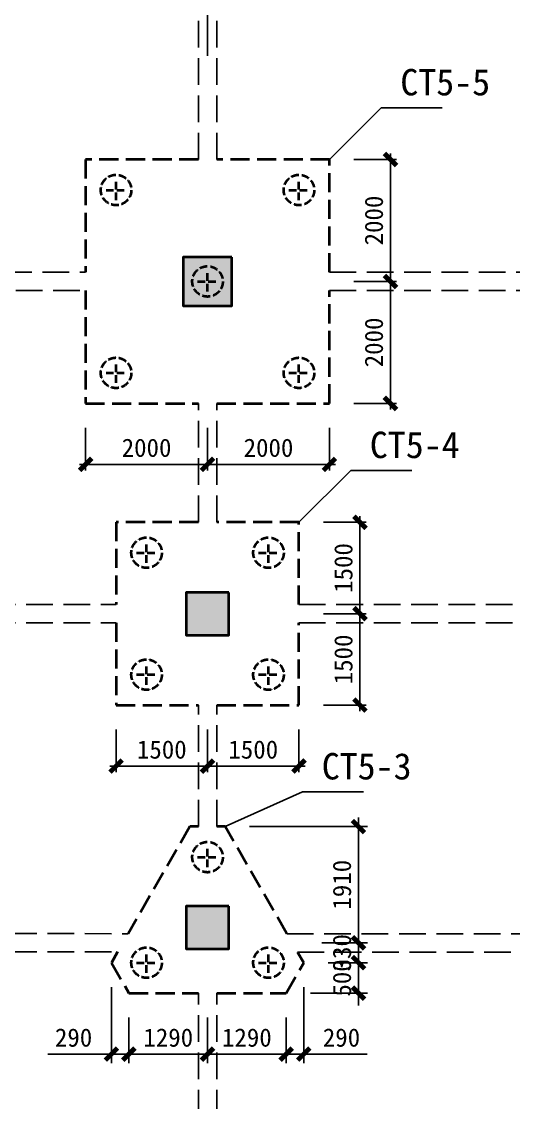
# Model space of a CAD drawing. Header units: millimetres. Extents: x -8252 to 341964, y -299084 to 206355.
# Drawn here: x 163884 to 171950, y 10300 to 28029 of the extents above; entities that cross this region are included whole.
import ezdxf

# ---------------------------------------------------------------- set-up
doc = ezdxf.new("R2010")
doc.units = ezdxf.units.MM
doc.header["$LTSCALE"] = 500
doc.header["$PDMODE"] = 2
doc.header["$PDSIZE"] = 200
doc.linetypes.add('DASH', pattern=[0.35, 0.25, -0.1])
doc.linetypes.add('DASHDOT', pattern=[25.4, 12.7, -6.35, 0, -6.35])
for name, color, linetype in [('dim____', 70, 'Continuous'), ('DOTE', 20, 'DASHDOT'), ('txt', 7, 'Continuous')]:
    doc.layers.add(name, color=color, linetype=linetype)
for name, color, linetype, lineweight in [('kz', 50, 'Continuous', 25), ('s117', 4, 'Continuous', 25), ('s121', 2, 'Continuous', 35), ('zkz', 200, 'Continuous', 35)]:
    doc.layers.add(name, color=color, linetype=linetype, lineweight=lineweight)
doc.styles.add('宋体', font='')
doc.styles.get('宋体').set_extended_font_data('宋体')
doc.dimstyles.new('ISO-25', dxfattribs={"dimtxt": 2.5, "dimasz": 2.5, "dimexe": 1.25, "dimexo": 0.625, "dimtad": 1, "dimtxsty": 'Standard', "dimcen": 2.5, "dimadec": 0, "dimazin": 0, "dimtfac": 1, "dimtmove": 0, "dimatfit": 3, "dimfxl": 1, "dimarcsym": 0})

# ---------------------------------------------------------------- blocks, each defined once
blk = doc.blocks.new('_ArchTick')
at = {"color": 0, "linetype": 'ByBlock', "const_width": 0.4}
blk.add_lwpolyline([(-0.5, -0.5), (0.5, 0.5)], dxfattribs=at)
blk = doc.blocks.new('*D192')
at = {"layer": 'Defpoints', "color": 0, "transparency": 16777216}
for p in [(168933, 23766), (169933, 23766), (168933, 21766)]:
    blk.add_point(p, dxfattribs=at)
at = {"layer": 'dim____', "color": 0, "lineweight": -2, "transparency": 16777216}
for p, q in [((169333, 23766), (170033, 23766)), ((169933, 21666), (169933, 23866)), ((169333, 21766), (170033, 21766))]:
    blk.add_line(p, q, dxfattribs=at)
at = {"layer": 'dim____', "color": 0, "lineweight": -2, "transparency": 16777216, "xscale": 200, "yscale": 200, "zscale": 200}
for p, rotation in [((169933, 23766), 90), ((169933, 21766), 270)]:
    blk.add_blockref('_ArchTick', p, dxfattribs=dict(at, rotation=rotation))
at = {"layer": 'dim____', "color": 7, "transparency": 16777216, "insert": (169663, 22766), "char_height": 300, "attachment_point": 5, "rotation": 90, "style": '宋体'}
blk.add_mtext('2000', dxfattribs=at)
blk = doc.blocks.new('*D193')
at = {"layer": 'Defpoints', "color": 0, "transparency": 16777216}
for p in [(168933, 25766), (168933, 23766), (169933, 23766)]:
    blk.add_point(p, dxfattribs=at)
at = {"layer": 'dim____', "color": 0, "lineweight": -2, "transparency": 16777216}
for p, q in [((169333, 25766), (170033, 25766)), ((169933, 25866), (169933, 23666)), ((169333, 23766), (170033, 23766))]:
    blk.add_line(p, q, dxfattribs=at)
at = {"layer": 'dim____', "color": 0, "lineweight": -2, "transparency": 16777216, "xscale": 200, "yscale": 200, "zscale": 200}
for p, rotation in [((169933, 25766), 90), ((169933, 23766), 270)]:
    blk.add_blockref('_ArchTick', p, dxfattribs=dict(at, rotation=rotation))
at = {"layer": 'dim____', "color": 7, "transparency": 16777216, "insert": (169663, 24766), "char_height": 300, "attachment_point": 5, "rotation": 90, "style": '宋体'}
blk.add_mtext('2000', dxfattribs=at)
blk = doc.blocks.new('*D194')
at = {"layer": 'Defpoints', "color": 0, "transparency": 16777216}
for p in [(164933, 21766), (166933, 21766), (166933, 20766)]:
    blk.add_point(p, dxfattribs=at)
at = {"layer": 'dim____', "color": 0, "lineweight": -2, "transparency": 16777216}
for p, q in [((164933, 21366), (164933, 20666)), ((166933, 21366), (166933, 20666)), ((164833, 20766), (167033, 20766))]:
    blk.add_line(p, q, dxfattribs=at)
at = {"layer": 'dim____', "color": 0, "lineweight": -2, "transparency": 16777216, "xscale": 200, "yscale": 200, "zscale": 200, "rotation": 180}
blk.add_blockref('_ArchTick', (164933, 20766), dxfattribs=at)
at = {"layer": 'dim____', "color": 0, "lineweight": -2, "transparency": 16777216, "xscale": 200, "yscale": 200, "zscale": 200}
blk.add_blockref('_ArchTick', (166933, 20766), dxfattribs=at)
at = {"layer": 'dim____', "color": 7, "transparency": 16777216, "insert": (165933, 21036), "char_height": 300, "attachment_point": 5, "style": '宋体'}
blk.add_mtext('2000', dxfattribs=at)
blk = doc.blocks.new('*D195')
at = {"layer": 'Defpoints', "color": 0, "transparency": 16777216}
for p in [(166933, 21766), (168933, 21766), (166933, 20766)]:
    blk.add_point(p, dxfattribs=at)
at = {"layer": 'dim____', "color": 0, "lineweight": -2, "transparency": 16777216}
for p, q in [((166933, 21366), (166933, 20666)), ((168933, 21366), (168933, 20666)), ((169033, 20766), (166833, 20766))]:
    blk.add_line(p, q, dxfattribs=at)
at = {"layer": 'dim____', "color": 0, "lineweight": -2, "transparency": 16777216, "xscale": 200, "yscale": 200, "zscale": 200, "rotation": 180}
blk.add_blockref('_ArchTick', (166933, 20766), dxfattribs=at)
at = {"layer": 'dim____', "color": 0, "lineweight": -2, "transparency": 16777216, "xscale": 200, "yscale": 200, "zscale": 200}
blk.add_blockref('_ArchTick', (168933, 20766), dxfattribs=at)
at = {"layer": 'dim____', "color": 7, "transparency": 16777216, "insert": (167933, 21036), "char_height": 300, "attachment_point": 5, "style": '宋体'}
blk.add_mtext('2000', dxfattribs=at)
blk = doc.blocks.new('*D196')
at = {"layer": 'Defpoints', "color": 0, "transparency": 16777216}
for p in [(168433, 18316), (169433, 18316), (168433, 16816)]:
    blk.add_point(p, dxfattribs=at)
at = {"layer": 'dim____', "color": 0, "lineweight": -2, "transparency": 16777216}
for p, q in [((168833, 18316), (169533, 18316)), ((169433, 16716), (169433, 18416)), ((168833, 16816), (169533, 16816))]:
    blk.add_line(p, q, dxfattribs=at)
at = {"layer": 'dim____', "color": 0, "lineweight": -2, "transparency": 16777216, "xscale": 200, "yscale": 200, "zscale": 200}
for p, rotation in [((169433, 18316), 90), ((169433, 16816), 270)]:
    blk.add_blockref('_ArchTick', p, dxfattribs=dict(at, rotation=rotation))
at = {"layer": 'dim____', "color": 7, "transparency": 16777216, "insert": (169163, 17566), "char_height": 300, "attachment_point": 5, "rotation": 90, "style": '宋体'}
blk.add_mtext('1500', dxfattribs=at)
blk = doc.blocks.new('*D197')
at = {"layer": 'Defpoints', "color": 0, "transparency": 16777216}
for p in [(168433, 19816), (168433, 18316), (169433, 18316)]:
    blk.add_point(p, dxfattribs=at)
at = {"layer": 'dim____', "color": 0, "lineweight": -2, "transparency": 16777216}
for p, q in [((169433, 19916), (169433, 18216)), ((168833, 19816), (169533, 19816)), ((168833, 18316), (169533, 18316))]:
    blk.add_line(p, q, dxfattribs=at)
at = {"layer": 'dim____', "color": 0, "lineweight": -2, "transparency": 16777216, "xscale": 200, "yscale": 200, "zscale": 200}
for p, rotation in [((169433, 19816), 90), ((169433, 18316), 270)]:
    blk.add_blockref('_ArchTick', p, dxfattribs=dict(at, rotation=rotation))
at = {"layer": 'dim____', "color": 7, "transparency": 16777216, "insert": (169163, 19066), "char_height": 300, "attachment_point": 5, "rotation": 90, "style": '宋体'}
blk.add_mtext('1500', dxfattribs=at)
blk = doc.blocks.new('*D198')
at = {"layer": 'Defpoints', "color": 0, "transparency": 16777216}
for p in [(165433, 16816), (166933, 16816), (166933, 15816)]:
    blk.add_point(p, dxfattribs=at)
at = {"layer": 'dim____', "color": 0, "lineweight": -2, "transparency": 16777216}
for p, q in [((165433, 16416), (165433, 15716)), ((166933, 16416), (166933, 15716)), ((165333, 15816), (167033, 15816))]:
    blk.add_line(p, q, dxfattribs=at)
at = {"layer": 'dim____', "color": 0, "lineweight": -2, "transparency": 16777216, "xscale": 200, "yscale": 200, "zscale": 200, "rotation": 180}
blk.add_blockref('_ArchTick', (165433, 15816), dxfattribs=at)
at = {"layer": 'dim____', "color": 0, "lineweight": -2, "transparency": 16777216, "xscale": 200, "yscale": 200, "zscale": 200}
blk.add_blockref('_ArchTick', (166933, 15816), dxfattribs=at)
at = {"layer": 'dim____', "color": 7, "transparency": 16777216, "insert": (166183, 16086), "char_height": 300, "attachment_point": 5, "style": '宋体'}
blk.add_mtext('1500', dxfattribs=at)
blk = doc.blocks.new('*D199')
at = {"layer": 'Defpoints', "color": 0, "transparency": 16777216}
for p in [(166933, 16816), (168433, 16816), (166933, 15816)]:
    blk.add_point(p, dxfattribs=at)
at = {"layer": 'dim____', "color": 0, "lineweight": -2, "transparency": 16777216}
for p, q in [((166933, 16416), (166933, 15716)), ((168433, 16416), (168433, 15716)), ((168533, 15816), (166833, 15816))]:
    blk.add_line(p, q, dxfattribs=at)
at = {"layer": 'dim____', "color": 0, "lineweight": -2, "transparency": 16777216, "xscale": 200, "yscale": 200, "zscale": 200, "rotation": 180}
blk.add_blockref('_ArchTick', (166933, 15816), dxfattribs=at)
at = {"layer": 'dim____', "color": 0, "lineweight": -2, "transparency": 16777216, "xscale": 200, "yscale": 200, "zscale": 200}
blk.add_blockref('_ArchTick', (168433, 15816), dxfattribs=at)
at = {"layer": 'dim____', "color": 7, "transparency": 16777216, "insert": (167683, 16086), "char_height": 300, "attachment_point": 5, "style": '宋体'}
blk.add_mtext('1500', dxfattribs=at)
blk = doc.blocks.new('*D378')
at = {"layer": 'Defpoints', "color": 0, "transparency": 16777216}
for p in [(165356, 12591), (165644, 12091), (165644, 11091)]:
    blk.add_point(p, dxfattribs=at)
at = {"layer": 'dim____', "color": 0, "lineweight": -2, "transparency": 16777216}
for p, q in [((165356, 12191), (165356, 10941)), ((165644, 11691), (165644, 10941)), ((165356, 11091), (164316, 11091)), ((165644, 11091), (165206, 11091))]:
    blk.add_line(p, q, dxfattribs=at)
at = {"layer": 'dim____', "color": 0, "lineweight": -2, "transparency": 16777216, "xscale": 200, "yscale": 200, "zscale": 200, "rotation": 180}
blk.add_blockref('_ArchTick', (165356, 11091), dxfattribs=at)
at = {"layer": 'dim____', "color": 0, "lineweight": -2, "transparency": 16777216, "xscale": 200, "yscale": 200, "zscale": 200}
blk.add_blockref('_ArchTick', (165644, 11091), dxfattribs=at)
at = {"layer": 'dim____', "color": 7, "transparency": 16777216, "insert": (164736, 11361), "char_height": 300, "attachment_point": 5, "style": '宋体'}
blk.add_mtext('290', dxfattribs=at)
blk = doc.blocks.new('*D379')
at = {"layer": 'Defpoints', "color": 0, "transparency": 16777216}
for p in [(165644, 12091), (166933, 12091), (166933, 11091)]:
    blk.add_point(p, dxfattribs=at)
at = {"layer": 'dim____', "color": 0, "lineweight": -2, "transparency": 16777216}
for p, q in [((165644, 11691), (165644, 10941)), ((166933, 11691), (166933, 10941)), ((165494, 11091), (167083, 11091))]:
    blk.add_line(p, q, dxfattribs=at)
at = {"layer": 'dim____', "color": 0, "lineweight": -2, "transparency": 16777216, "xscale": 200, "yscale": 200, "zscale": 200, "rotation": 180}
blk.add_blockref('_ArchTick', (165644, 11091), dxfattribs=at)
at = {"layer": 'dim____', "color": 0, "lineweight": -2, "transparency": 16777216, "xscale": 200, "yscale": 200, "zscale": 200}
blk.add_blockref('_ArchTick', (166933, 11091), dxfattribs=at)
at = {"layer": 'dim____', "color": 7, "transparency": 16777216, "insert": (166289, 11361), "char_height": 300, "attachment_point": 5, "style": '宋体'}
blk.add_mtext('1290', dxfattribs=at)
blk = doc.blocks.new('*D380')
at = {"layer": 'Defpoints', "color": 0, "transparency": 16777216}
for p in [(166933, 12091), (168222, 12091), (168222, 11091)]:
    blk.add_point(p, dxfattribs=at)
at = {"layer": 'dim____', "color": 0, "lineweight": -2, "transparency": 16777216}
for p, q in [((166933, 11691), (166933, 10941)), ((168222, 11691), (168222, 10941)), ((166783, 11091), (168372, 11091))]:
    blk.add_line(p, q, dxfattribs=at)
at = {"layer": 'dim____', "color": 0, "lineweight": -2, "transparency": 16777216, "xscale": 200, "yscale": 200, "zscale": 200, "rotation": 180}
blk.add_blockref('_ArchTick', (166933, 11091), dxfattribs=at)
at = {"layer": 'dim____', "color": 0, "lineweight": -2, "transparency": 16777216, "xscale": 200, "yscale": 200, "zscale": 200}
blk.add_blockref('_ArchTick', (168222, 11091), dxfattribs=at)
at = {"layer": 'dim____', "color": 7, "transparency": 16777216, "insert": (167578, 11361), "char_height": 300, "attachment_point": 5, "style": '宋体'}
blk.add_mtext('1290', dxfattribs=at)
blk = doc.blocks.new('*D381')
at = {"layer": 'Defpoints', "color": 0, "transparency": 16777216}
for p in [(168510, 12591), (168222, 12091), (168510, 11091)]:
    blk.add_point(p, dxfattribs=at)
at = {"layer": 'dim____', "color": 0, "lineweight": -2, "transparency": 16777216}
for p, q in [((168510, 12191), (168510, 10941)), ((168222, 11691), (168222, 10941)), ((168072, 11091), (168510, 11091)), ((168510, 11091), (169550, 11091))]:
    blk.add_line(p, q, dxfattribs=at)
at = {"layer": 'dim____', "color": 0, "lineweight": -2, "transparency": 16777216, "xscale": 200, "yscale": 200, "zscale": 200, "rotation": 180}
blk.add_blockref('_ArchTick', (168222, 11091), dxfattribs=at)
at = {"layer": 'dim____', "color": 0, "lineweight": -2, "transparency": 16777216, "xscale": 200, "yscale": 200, "zscale": 200}
blk.add_blockref('_ArchTick', (168510, 11091), dxfattribs=at)
at = {"layer": 'dim____', "color": 7, "transparency": 16777216, "insert": (169130, 11361), "char_height": 300, "attachment_point": 5, "style": '宋体'}
blk.add_mtext('290', dxfattribs=at)
blk = doc.blocks.new('*D382')
at = {"layer": 'Defpoints', "color": 0, "transparency": 16777216}
for p in [(167222, 14823), (168409, 12916), (169409, 12916)]:
    blk.add_point(p, dxfattribs=at)
at = {"layer": 'dim____', "color": 0, "lineweight": -2, "transparency": 16777216}
for p, q in [((169409, 14973), (169409, 12766)), ((167622, 14823), (169559, 14823)), ((168809, 12916), (169559, 12916))]:
    blk.add_line(p, q, dxfattribs=at)
at = {"layer": 'dim____', "color": 0, "lineweight": -2, "transparency": 16777216, "xscale": 200, "yscale": 200, "zscale": 200}
for p, rotation in [((169409, 14823), 90), ((169409, 12916), 270)]:
    blk.add_blockref('_ArchTick', p, dxfattribs=dict(at, rotation=rotation))
at = {"layer": 'dim____', "color": 7, "transparency": 16777216, "insert": (169139, 13870), "char_height": 300, "attachment_point": 5, "rotation": 90, "style": '宋体'}
blk.add_mtext('1910', dxfattribs=at)
blk = doc.blocks.new('*D383')
at = {"layer": 'Defpoints', "color": 0, "transparency": 16777216}
for p in [(168409, 12916), (168510, 12591), (169409, 12591)]:
    blk.add_point(p, dxfattribs=at)
at = {"layer": 'dim____', "color": 0, "lineweight": -2, "transparency": 16777216}
for p, q in [((169409, 12916), (169409, 13116)), ((168809, 12916), (169559, 12916)), ((169409, 12916), (169409, 12591)), ((168910, 12591), (169559, 12591)), ((169409, 12591), (169409, 12391))]:
    blk.add_line(p, q, dxfattribs=at)
at = {"layer": 'dim____', "color": 0, "lineweight": -2, "transparency": 16777216, "xscale": 200, "yscale": 200, "zscale": 200}
for p, rotation in [((169409, 12916), 270), ((169409, 12591), 90)]:
    blk.add_blockref('_ArchTick', p, dxfattribs=dict(at, rotation=rotation))
at = {"layer": 'dim____', "color": 7, "transparency": 16777216, "insert": (169139, 12754), "char_height": 300, "attachment_point": 5, "rotation": 90, "style": '宋体'}
blk.add_mtext('330', dxfattribs=at)
blk = doc.blocks.new('*D384')
at = {"layer": 'Defpoints', "color": 0, "transparency": 16777216}
for p in [(168510, 12591), (168222, 12091), (169409, 12091)]:
    blk.add_point(p, dxfattribs=at)
at = {"layer": 'dim____', "color": 0, "lineweight": -2, "transparency": 16777216}
for p, q in [((169409, 12591), (169409, 12791)), ((168910, 12591), (169559, 12591)), ((169409, 12591), (169409, 12091)), ((168622, 12091), (169559, 12091)), ((169409, 12091), (169409, 11891))]:
    blk.add_line(p, q, dxfattribs=at)
at = {"layer": 'dim____', "color": 0, "lineweight": -2, "transparency": 16777216, "xscale": 200, "yscale": 200, "zscale": 200}
for p, rotation in [((169409, 12591), 270), ((169409, 12091), 90)]:
    blk.add_blockref('_ArchTick', p, dxfattribs=dict(at, rotation=rotation))
at = {"layer": 'dim____', "color": 7, "transparency": 16777216, "insert": (169139, 12341), "char_height": 300, "attachment_point": 5, "rotation": 90, "style": '宋体'}
blk.add_mtext('500', dxfattribs=at)

msp = doc.modelspace()

# ---------------------------------------------------------------- hatches: boundary and pattern name
at = {"layer": 'kz'}
h = msp.add_hatch(color=52, dxfattribs=at)
h.dxf.hatch_style = 1
h.paths.add_polyline_path([(167333.088, 24166.423), (166533.088, 24166.423), (166533.088, 23366.423), (167333.088, 23366.423)])
h = msp.add_hatch(color=52, dxfattribs=at)
h.dxf.hatch_style = 1
h.paths.add_polyline_path([(167283.088, 18666.423), (166583.088, 18666.423), (166583.088, 17966.423), (167283.088, 17966.423)])
h = msp.add_hatch(color=52, dxfattribs=at)
h.dxf.hatch_style = 1
h.paths.add_polyline_path([(167283.088, 13518.423), (166583.088, 13518.423), (166583.088, 12818.423), (167283.088, 12818.423)])

# ---------------------------------------------------------------- linework, layer by layer
at = {"layer": 'DOTE', "ltscale": 5}
for p, q in [((166933.274, 59216.423), (166933.274, -2132.854)), ((222433.088, 23766.423), (143483.088, 23766.423)), ((222433.088, 18316.423), (143483.088, 18316.423)), ((222433.088, 12916.423), (143483.088, 12916.423))]:
    msp.add_line(p, q, dxfattribs=at)
at = {"layer": 'kz', "lineweight": 35}
for points in [[(167333.088, 24166.423), (166533.088, 24166.423), (166533.088, 23366.423), (167333.088, 23366.423)], [(167283.088, 18666.423), (166583.088, 18666.423), (166583.088, 17966.423), (167283.088, 17966.423)], [(167283.088, 13518.423), (166583.088, 13518.423), (166583.088, 12818.423), (167283.088, 12818.423)]]:
    msp.add_lwpolyline(points, close=True, dxfattribs=at)
at = {"layer": 's117', "linetype": 'DASH', "ltscale": 3.5}
for p, q in [((166783.088, 25766.423), (166783.088, 29866.423)), ((167083.088, 25766.423), (167083.088, 29866.423)), ((159940.503, 23916.423), (164933.088, 23916.423)), ((168933.088, 23916.423), (174175.674, 23916.423)), ((160113.708, 23616.423), (164933.088, 23616.423)), ((168933.088, 23616.423), (174002.47, 23616.423)), ((166783.088, 19816.423), (166783.088, 21766.423)), ((167083.088, 19816.423), (167083.088, 21766.423)), ((160283.088, 18466.423), (165433.088, 18466.423)), ((168433.088, 18466.423), (173833.088, 18466.423)), ((160283.088, 18166.423), (165433.088, 18166.423)), ((168433.088, 18166.423), (173833.088, 18166.423)), ((166783.088, 14823.124), (166783.088, 16816.423)), ((167083.088, 14823.124), (167083.088, 16816.423)), ((163083.085, 13068.358), (165630.56, 13067.078)), ((168235.995, 13066.423), (174030.759, 13066.423)), ((163083.216, 12768.358), (165457.405, 12767.165)), ((168409.2, 12766.423), (173857.554, 12766.423)), ((166783.088, 7616.423), (166783.088, 12091.073)), ((167083.088, 7616.423), (167083.088, 12091.073))]:
    msp.add_line(p, q, dxfattribs=at)
at = {"layer": 's121', "linetype": 'DASH', "ltscale": 2.5}
for points in [[(166783.088, 25766.423), (164933.088, 25766.423), (164933.088, 23916.423)], [(168933.088, 23916.423), (168933.088, 25766.423), (167083.088, 25766.423)], [(164933.088, 23616.423), (164933.088, 21766.423), (166783.088, 21766.423)], [(167083.088, 21766.423), (168933.088, 21766.423), (168933.088, 23616.423)], [(166783.088, 19816.423), (165433.088, 19816.423), (165433.088, 18466.423)], [(168433.088, 18466.423), (168433.088, 19816.423), (167083.088, 19816.423)], [(165433.088, 18166.423), (165433.088, 16816.423), (166783.088, 16816.423)], [(167083.088, 16816.423), (168433.088, 16816.423), (168433.088, 18166.423)], [(166783.088, 14823.124), (166644.412, 14823.124), (165630.56, 13067.078)], [(168235.995, 13066.423), (167221.764, 14823.124), (167083.088, 14823.124)], [(165457.405, 12767.165), (165355.738, 12591.073), (165644.412, 12091.073), (166783.088, 12091.073)], [(167083.088, 12091.073), (168221.764, 12091.074), (168510.438, 12591.074), (168409.2, 12766.423)]]:
    msp.add_lwpolyline(points, dxfattribs=at)
at = {"layer": 'txt'}
for points in [[(168933.088, 25766.423), (169781.616, 26614.951), (170781.616, 26614.951)], [(168433.088, 19816.423), (169281.616, 20664.951), (170281.616, 20664.951)], [(167221.764, 14823.124), (168493.016, 15393.329), (169493.016, 15393.329)]]:
    msp.add_lwpolyline(points, dxfattribs=at)
at = {"layer": 'zkz', "linetype": 'DASH'}
for p, q in [((165433.088, 25101.423), (165433.088, 25431.423)), ((168433.088, 25101.423), (168433.088, 25431.423)), ((165268.088, 25266.423), (165598.088, 25266.423)), ((168268.088, 25266.423), (168598.088, 25266.423)), ((166768.088, 23766.423), (167098.088, 23766.423)), ((166933.088, 23601.423), (166933.088, 23931.423)), ((165433.088, 22101.423), (165433.088, 22431.423)), ((168433.088, 22101.423), (168433.088, 22431.423)), ((165268.088, 22266.423), (165598.088, 22266.423)), ((168268.088, 22266.423), (168598.088, 22266.423)), ((165933.088, 19151.423), (165933.088, 19481.423)), ((167933.088, 19151.423), (167933.088, 19481.423)), ((165768.088, 19316.423), (166098.088, 19316.423)), ((167768.088, 19316.423), (168098.088, 19316.423)), ((165933.088, 17151.423), (165933.088, 17481.423)), ((167933.088, 17151.423), (167933.088, 17481.423)), ((165768.088, 17316.423), (166098.088, 17316.423)), ((167768.088, 17316.423), (168098.088, 17316.423)), ((166933.088, 14158.124), (166933.088, 14488.124)), ((166768.088, 14323.124), (167098.088, 14323.124)), ((165768.088, 12591.073), (166098.088, 12591.073)), ((165933.088, 12426.073), (165933.088, 12756.073)), ((167768.088, 12591.074), (168098.088, 12591.074)), ((167933.088, 12426.074), (167933.088, 12756.074))]:
    msp.add_line(p, q, dxfattribs=at)
for centre in [(165433.088, 25266.423), (168433.088, 25266.423), (166933.088, 23766.423), (165433.088, 22266.423), (168433.088, 22266.423), (165933.088, 19316.423), (167933.088, 19316.423), (165933.088, 17316.423), (167933.088, 17316.423), (166933.088, 14323.124), (165933.088, 12591.073), (167933.088, 12591.074)]:
    msp.add_circle(centre, 250, dxfattribs=at)

# ---------------------------------------------------------------- texts
at = {"layer": 'txt', "char_height": 433, "width": 1000, "attachment_point": 5}
for s, insert in [('CT5-5', (170831.778, 27031.684)), ('CT5-4', (170331.778, 21081.684)), ('CT5-3', (169543.178, 15810.062))]:
    msp.add_mtext(s, dxfattribs=dict(at, insert=insert))

# ---------------------------------------------------------------- dimensions: what is measured, and where the dimension line sits
at = {"layer": 'dim____'}
for p1, p2, distance, picture, middle in [((168933.088, 25766.423), (168933.088, 23766.423), 1000, '*D193', (169663.088, 24766.423)), ((168933.088, 21766.423), (168933.088, 23766.423), -1000, '*D192', (169663.088, 22766.423)), ((164933.088, 21766.423), (166933.088, 21766.423), -1000, '*D194', (165933.088, 21036.423)), ((168933.088, 21766.423), (166933.088, 21766.423), 1000, '*D195', (167933.088, 21036.423)), ((168433.088, 19816.423), (168433.088, 18316.423), 1000, '*D197', (169163.088, 19066.423)), ((168433.088, 16816.423), (168433.088, 18316.423), -1000, '*D196', (169163.088, 17566.423)), ((165433.088, 16816.423), (166933.088, 16816.423), -1000, '*D198', (166183.088, 16086.423)), ((168433.088, 16816.423), (166933.088, 16816.423), 1000, '*D199', (167683.088, 16086.423))]:
    dim = msp.add_aligned_dim(p1=p1, p2=p2, distance=distance, dimstyle='ISO-25', override={"dimtxt": 300, "dimasz": 200, "dimexe": 100, "dimexo": 400, "dimgap": 120, "dimrnd": 10, "dimtxsty": '宋体', "dimblk1": 'ArchTick', "dimblk2": 'ArchTick', "dimsah": 1, "dimdle": 100, "dimclrt": 7, "dimtix": 1}, dxfattribs=at)
    dim.commit()
    dim.dimension.update_dxf_attribs({"geometry": picture, "text_midpoint": middle})
for base, p1, p2, picture, middle in [((169409.2, 12916.423), (167221.764, 14823.124), (168409.2, 12916.423), '*D382', (169139.2, 13869.774)), ((169409.2, 12591.074), (168409.2, 12916.423), (168510.438, 12591.074), '*D383', (169139.2, 12753.749)), ((169409.2, 12091.074), (168510.438, 12591.074), (168221.764, 12091.074), '*D384', (169139.2, 12341.074))]:
    dim = msp.add_linear_dim(base=base, p1=p1, p2=p2, angle=90, dimstyle='ISO-25', override={"dimtxt": 300, "dimasz": 200, "dimexe": 150, "dimexo": 400, "dimgap": 120, "dimtad": 1, "dimrnd": 10, "dimtxsty": '宋体', "dimblk1": 'ArchTick', "dimblk2": 'ArchTick', "dimsah": 1, "dimdle": 150, "dimclrt": 7, "dimtix": 1, "dimtmove": 0}, dxfattribs=at)
    dim.commit()
    dim.dimension.update_dxf_attribs({"geometry": picture, "text_midpoint": middle})
for base, p1, p2, picture, middle in [((165644.412, 11091.073), (165355.738, 12591.073), (165644.412, 12091.073), '*D378', (164735.738, 11091.073)), ((168510.438, 11091.073), (168221.764, 12091.074), (168510.438, 12591.074), '*D381', (169130.438, 11091.073))]:
    dim = msp.add_linear_dim(base=base, p1=p1, p2=p2, dimstyle='ISO-25', override={"dimtxt": 300, "dimasz": 200, "dimexe": 150, "dimexo": 400, "dimgap": 120, "dimrnd": 10, "dimtxsty": '宋体', "dimblk1": 'ArchTick', "dimblk2": 'ArchTick', "dimsah": 1, "dimdle": 150, "dimclrt": 7, "dimtix": 1}, dxfattribs=at)
    dim.commit()
    dim.dimension.update_dxf_attribs({"geometry": picture, "text_midpoint": middle, "dimtype": 160})
for base, p1, p2, picture, middle in [((166933.274, 11091.073), (165644.412, 12091.073), (166933.274, 12091.073), '*D379', (166288.843, 11361.073)), ((168221.764, 11091.073), (166933.274, 12091.073), (168221.764, 12091.074), '*D380', (167577.519, 11361.073))]:
    dim = msp.add_linear_dim(base=base, p1=p1, p2=p2, dimstyle='ISO-25', override={"dimtxt": 300, "dimasz": 200, "dimexe": 150, "dimexo": 400, "dimgap": 120, "dimtad": 1, "dimrnd": 10, "dimtxsty": '宋体', "dimblk1": 'ArchTick', "dimblk2": 'ArchTick', "dimsah": 1, "dimdle": 150, "dimclrt": 7, "dimtix": 1, "dimtmove": 0}, dxfattribs=at)
    dim.commit()
    dim.dimension.update_dxf_attribs({"geometry": picture, "text_midpoint": middle})

doc.saveas('drawing.dxf')
